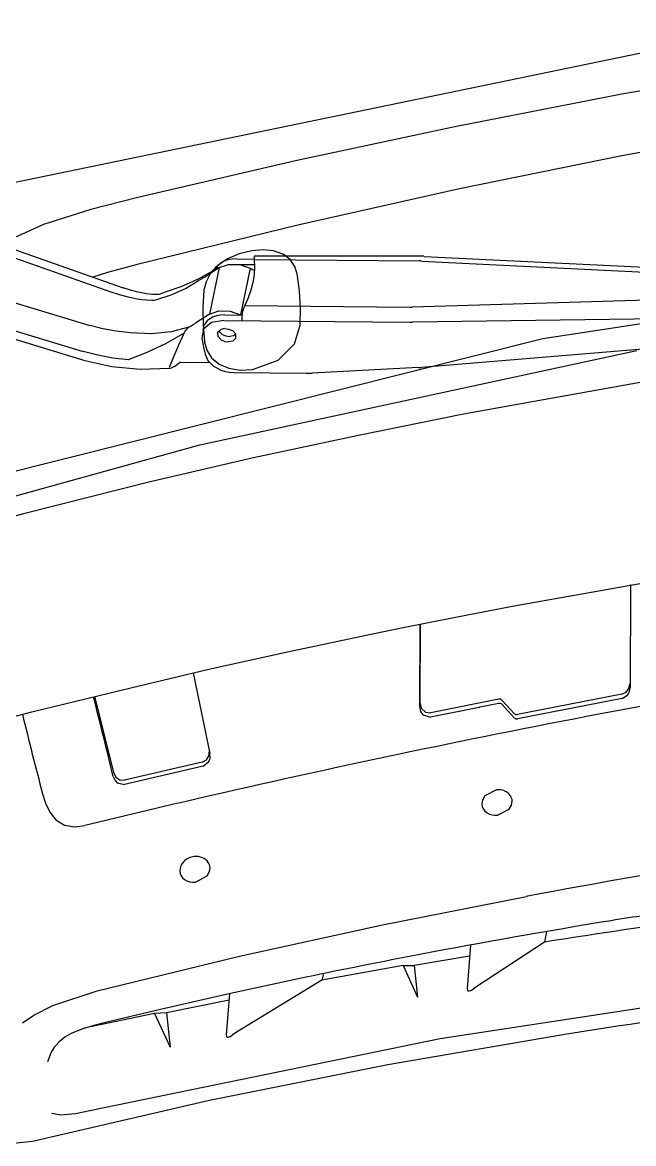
# Model space of a CAD drawing. Header units: millimetres. Extents: x 793 to 3159, y 750 to 2095.
# Drawn here: x 1316.6403 to 1316.8001, y 993.1401 to 993.4334 of the extents above; entities that cross this region are included whole.
import ezdxf

# ---------------------------------------------------------------- set-up
doc = ezdxf.new("R2010")
doc.units = ezdxf.units.MM
doc.linetypes.add('XR-CASETA$0$CONTINUA', pattern=[0])
doc.layers.add('XR-CASETA$0$A-AUTOS', color=8, linetype='Continuous')

# ---------------------------------------------------------------- blocks, each defined once
blk = doc.blocks.new('XR-CASETA$0$A$C75246685')
for p, q in [((-5.326386812571968, -0.3227835784713022), (-5.296047452571997, -0.5312189484710927)), ((-5.317773532572005, -0.56216834847109), (-5.311905612572104, -0.4562171184711872)), ((-5.316554052572087, -0.5627799184710796), (-5.310686132571959, -0.4568288384711821)), ((-5.296829322572079, -0.4570642784711652), (-5.288711032571995, -0.5629950684711105)), ((-5.352784212571918, -0.4581517784712048), (-5.343738492572015, -0.5103044884711211)), ((-5.307074982572089, -0.4575987984711958), (-5.304535922571971, -0.5653726884711148)), ((-5.30141916257196, -0.4574997684711946), (-5.300577182572055, -0.5653038784710988)), ((-5.368278592571982, -0.4608310684712081), (-5.35986459257208, -0.5102527584711254)), ((-5.334205722571936, -0.6868663784709668), (-5.378398832572088, -0.4667755884711653)), ((-5.113122342572182, -0.5591568684710922), (-5.126207672572148, -0.4704196884711962)), ((-5.288009742572171, -0.485634988471162), (-5.276433202572093, -0.5520600084711021)), ((-5.226252532572174, -0.5391020884710827), (-5.234516082572213, -0.4910558284711613)), ((-5.268789152572139, -0.6210393484710437), (-5.292830602572052, -0.5067145484711375)), ((-5.35986459257208, -0.5102527584711254), (-5.351592502572088, -0.5539391284711144)), ((-5.231595862572135, -0.5087181784711277), (-5.204577122572231, -0.5089812384711366)), ((-5.204418432572197, -0.5093219684711415), (-5.20567361257224, -0.5090633384711225)), ((-5.203713172572066, -0.5091046884711261), (-5.204576812572099, -0.5089810884711313)), ((-5.203431182572217, -0.5100311984711255), (-5.204418432572197, -0.5093219684711415)), ((-5.202749422572082, -0.5095574184711325), (-5.203713172572066, -0.5091046884711261)), ((-5.202908422572249, -0.5111012984711181), (-5.203431182572217, -0.5100311984711255)), ((-5.201791172572143, -0.5110175284711147), (-5.202749422572082, -0.5095574184711325)), ((-5.343738492572015, -0.5103044884711211), (-5.335385222571971, -0.5527844984710839)), ((-5.202908422572249, -0.5111012984711181), (-5.197778112572109, -0.5384484084711119)), ((-5.201791172572143, -0.5110175284711147), (-5.196635832572269, -0.5384789284711076)), ((-5.114134612572228, -0.5260094384711067), (-5.106373992572231, -0.5728697884710812)), ((-5.296047452571997, -0.5312189484710927), (-5.24576578257222, -0.7360999284709067)), ((-5.140984892572192, -0.5311594384711213), (-5.138224272572301, -0.5317227884711145)), ((-5.138224582572207, -0.5317227884711145), (-5.126550692572322, -0.5497183984711285)), ((-5.14298349257217, -0.5740155784710907), (-5.150203952572268, -0.5363971684710976)), ((-5.22549631257209, -0.543198468471104), (-5.226252532572174, -0.5391020884710827)), ((-5.201510102572115, -0.5423946384711087), (-5.198091832572231, -0.5393062584711004)), ((-5.200405672572173, -0.5424236284710844), (-5.196953832572149, -0.5393363184711291)), ((-5.174108062572144, -0.5401015384711343), (-5.175138032572135, -0.5399475784711001)), ((-5.173003022572288, -0.540746838471108), (-5.174108062572144, -0.5401015384711343)), ((-5.171489652572176, -0.5437863884710908), (-5.173003022572288, -0.540746838471108)), ((-5.224732762572216, -0.5472934684711106), (-5.22549631257209, -0.543198468471104)), ((-5.201814972572151, -0.543255378471116), (-5.198318882572153, -0.5610443884711174)), ((-5.200713902572146, -0.543284528471105), (-5.199733062572136, -0.548285288471078)), ((-5.178116552572078, -0.544065928471099), (-5.176591892572217, -0.5470841184710764)), ((-5.22396219257223, -0.5513870984711104), (-5.224732762572216, -0.5472934684711106)), ((-5.199696142572179, -0.5484735784711177), (-5.199732762572125, -0.5482863584710742)), ((-5.176591892572217, -0.5470841184710764), (-5.175466712572074, -0.5477350584710905)), ((-5.175466712572074, -0.5477350584710905), (-5.174408052572175, -0.5478929884710908)), ((-5.199696142572179, -0.5484737384710741), (-5.197205602572125, -0.5611395984711011)), ((-5.137558382572137, -0.5511102984711159), (-5.126178072572316, -0.5519866184710907)), ((-5.126550692572322, -0.5497173284710755), (-5.126045322572167, -0.5504231984711226)), ((-5.351592502572088, -0.5539391284711144), (-5.342941992572037, -0.5955965384710851)), ((-5.335385222571971, -0.5527844984710839), (-5.326159152572131, -0.5950830784710491)), ((-5.276433202572093, -0.5520600084711021), (-5.271053252572186, -0.5796074684710959)), ((-5.222274262572113, -0.5602123184711161), (-5.22396219257223, -0.5513870984711104)), ((-5.134683622572197, -0.5513317084711105), (-5.132304472572172, -0.5658180984711123)), ((-5.126178072572316, -0.5519867684710961), (-5.125797212572138, -0.5519312284710907)), ((-5.125797212572138, -0.5519310684710775), (-5.125711152572307, -0.5519072684711261)), ((-5.125711152572307, -0.5519072684711261), (-5.125604032572141, -0.5517717684711272)), ((-5.125604032572141, -0.5517717684711272), (-5.125595792572199, -0.551417458471093)), ((-5.095669652572155, -0.6471048684710184), (-5.113122342572182, -0.5591568684710922)), ((-5.317794592572113, -0.5628311884711082), (-5.317927642572045, -0.587134018471062)), ((-5.317790312572128, -0.5626195484710764), (-5.317794592572113, -0.5628311884711082)), ((-5.317783602572148, -0.5624083684710685), (-5.317790312572128, -0.5626195484710764)), ((-5.317774752572063, -0.5621982584711134), (-5.317783602572148, -0.5624083684710685)), ((-5.316563812572098, -0.5630200884710633), (-5.316570532571971, -0.5632312784710792)), ((-5.316554962572012, -0.5628098284711031), (-5.316563812572098, -0.5630200884710633)), ((-5.288693022572146, -0.5632440884710661), (-5.288711032571995, -0.5629949184711052)), ((-5.220559172572051, -0.5690329684710776), (-5.222274262572113, -0.5602123184711161)), ((-5.199622282572249, -0.5635767284710766), (-5.198546542572216, -0.5625163984711037)), ((-5.198546542572216, -0.5625163984711037), (-5.198318882572153, -0.5610443884711174)), ((-5.197856232572235, -0.5631709984710654), (-5.197205602572125, -0.5611394484710956)), ((-5.317246802571958, -0.6065351084710358), (-5.316575102572074, -0.563442908471103)), ((-5.316570532571971, -0.5632312784710792), (-5.316575102572074, -0.5634427584710977)), ((-5.304533782572093, -0.5655860084711151), (-5.304535922571971, -0.5653728484710712)), ((-5.304535922571971, -0.5660108184710851), (-5.304533782572093, -0.5657985684710809)), ((-5.304533782572093, -0.5657985684710809), (-5.304533782572093, -0.5655860084711151)), ((-5.300577792571971, -0.5660581184710907), (-5.300575042572177, -0.5658075684711151)), ((-5.300574742572166, -0.5655559484710864), (-5.300577182572055, -0.5653038784710988)), ((-5.300575042572177, -0.5658075684711151), (-5.300574742572166, -0.5655559484710864)), ((-5.288678072571997, -0.563492808471068), (-5.288693022572146, -0.5632440884710661)), ((-5.288665562572191, -0.5637409184710976), (-5.288678072571997, -0.563492808471068)), ((-5.288665562572191, -0.5637409184710976), (-5.28739908257205, -0.5915727984710486)), ((-5.221571142572087, -0.5638457484710955), (-5.200105992572047, -0.5640558584711073)), ((-5.221570532572172, -0.5637674684710703), (-5.201195472572066, -0.5639624784710975)), ((-5.201195162572162, -0.5639626284711028), (-5.199622282572249, -0.5635767284710766)), ((-5.200105992572047, -0.5640555484710889), (-5.198739722572213, -0.5637819584710826)), ((-5.198739722572213, -0.5637819584710826), (-5.197856232572235, -0.5631709984710654)), ((-5.132313932572174, -0.5687204684710708), (-5.123973792572201, -0.5650243384710905)), ((-5.132313932572174, -0.5687204684710708), (-5.132304472572172, -0.5658177884710938)), ((-5.132304472572172, -0.5658183984710661), (-5.123973792572201, -0.5650247884711064)), ((-5.305207612571962, -0.6091033084710205), (-5.304536222571982, -0.5660109684710904)), ((-5.301334012572057, -0.6146272984710494), (-5.300577792571971, -0.5660584184711013)), ((-5.132313932572174, -0.5687207784710893), (-5.128598112572148, -0.5899593284710534)), ((-5.218808992572235, -0.5778461384710738), (-5.220559172572051, -0.5690329684710776)), ((-5.134994292572287, -0.6114665984710257), (-5.14298349257217, -0.5740155784710907)), ((-5.106373992572231, -0.5728697884710812), (-5.097333162572227, -0.6195056884710369)), ((-5.271053252572186, -0.5796074684710959), (-5.265300082572026, -0.6070789284710543)), ((-5.214559722572061, -0.5984500884710826), (-5.218808992572235, -0.5778461384710738)), ((-5.317927642572045, -0.587134018471062), (-5.318028052572003, -0.6017214184710439)), ((-5.287379552572133, -0.5921192084710754), (-5.28739908257205, -0.5915727984710486)), ((-5.28737131257219, -0.5926686784710853), (-5.287379552572133, -0.5921192084710754)), ((-5.130321442572154, -0.5895508584710853), (-5.128598422572281, -0.5899593284710534)), ((-5.128598422572281, -0.5899591784710481), (-5.12118906257217, -0.6023383284710633)), ((-5.326159152572131, -0.5950830784710491), (-5.316045932572137, -0.6371784184709953)), ((-5.308930762572003, -0.5947701184710752), (-5.313350922572112, -0.5953188284710507)), ((-5.304455352572063, -0.5945490184710422), (-5.308930762572003, -0.5947701184710752)), ((-5.299934782571995, -0.5946607184710331), (-5.304455352572063, -0.5945490184710422)), ((-5.295116672572135, -0.5961949884710691), (-5.299934782571995, -0.5946607184710331)), ((-5.287666722571998, -0.611968308471063), (-5.287374362571995, -0.5932211984710705)), ((-5.287374362571995, -0.5932208984710599), (-5.28737131257219, -0.5926686784710853)), ((-5.129412022572182, -0.5940721884710741), (-5.125277502572203, -0.6138820584710345)), ((-5.342941992572037, -0.5955965384710851), (-5.333538602572048, -0.6372417384710332)), ((-5.31712930257197, -0.5971437784710645), (-5.318560882572113, -0.5990856084710288)), ((-5.317999662572105, -0.5981583384710519), (-5.318195892572134, -0.598450698471055)), ((-5.31535074257215, -0.5959319284710602), (-5.31712930257197, -0.5971437784710645)), ((-5.313350922572112, -0.5953188284710507), (-5.31535074257215, -0.5959319284710602)), ((-5.290859472572151, -0.60042563847108), (-5.295116672572135, -0.5961949884710691)), ((-5.318560882572113, -0.5990856084710288), (-5.319403782572066, -0.601479108471068)), ((-5.318560882572113, -0.5990856084710288), (-5.319403782572066, -0.601479108471068)), ((-5.318382972572066, -0.5987596884710626), (-5.318560882572113, -0.5990856084710288)), ((-5.318195892572134, -0.598450698471055), (-5.318382972572066, -0.5987596884710626)), ((-5.288414402572129, -0.6071997784710277), (-5.290859472572151, -0.60042563847108)), ((-5.210098972572153, -0.6190091684710239), (-5.214559722572061, -0.5984500884710826)), ((-5.319403782572066, -0.601479108471068), (-5.319693702571953, -0.6042186684710771)), ((-5.319403782572066, -0.601479108471068), (-5.319693702571953, -0.6042186684710771)), ((-5.318028052572003, -0.6017214184710439), (-5.318096102571985, -0.6065933984710626)), ((-5.12118906257217, -0.6023383284710633), (-5.11494028257232, -0.6126471684710566)), ((-5.319693702571953, -0.6042186684710771), (-5.31946542257208, -0.6072009984710292)), ((-5.319693702571953, -0.6042186684710771), (-5.31946542257208, -0.6072009984710292)), ((-5.318096402571995, -0.606592628471077), (-5.318100982571991, -0.6065958384710655)), ((-5.318100982571991, -0.6065958384710655), (-5.318097632571948, -0.6065979684710499)), ((-5.318097632571948, -0.6065979684710499), (-5.318086332572079, -0.6065988884710407)), ((-5.318086332572079, -0.6065988884710407), (-5.318067722571982, -0.6065988884710407)), ((-5.318067722571982, -0.6065988884710407), (-5.318041172571952, -0.6065979684710499)), ((-5.318041172571952, -0.6065979684710499), (-5.318006992572122, -0.6065959884710708)), ((-5.318006992572122, -0.6065959884710708), (-5.317965182572038, -0.606593088471044)), ((-5.317965182572038, -0.606593088471044), (-5.317916052572058, -0.6065894284710396)), ((-5.317916052572058, -0.6065894284710396), (-5.317743012572123, -0.6065759984710724)), ((-5.317743012572123, -0.6065759984710724), (-5.31751840257209, -0.6065582984710716)), ((-5.31751840257209, -0.6065582984710716), (-5.317246802571958, -0.6065349584710304)), ((-5.317385962572075, -0.6112033784710605), (-5.317313322571977, -0.6065412084710431)), ((-5.317246802571958, -0.6065349584710304), (-5.315250032571952, -0.6064673584710647)), ((-5.315938202572057, -0.6105452684710428), (-5.315874422572164, -0.6064668984710408)), ((-5.315250032571952, -0.6064673584710647), (-5.313235262571993, -0.6065999584710369)), ((-5.314729712572102, -0.607240978471026), (-5.31454782257208, -0.6068749184710498)), ((-5.31454782257208, -0.6068749184710498), (-5.314376012572096, -0.6065004684710688)), ((-5.313235262571993, -0.6065999584710369), (-5.311213172572137, -0.6069318384710698)), ((-5.311213172572137, -0.6069318384710698), (-5.309194732572108, -0.6074620784710589)), ((-5.31946542257208, -0.6072009984710292), (-5.31869547257213, -0.6105078884710622)), ((-5.31946542257208, -0.6072009984710292), (-5.318708592572079, -0.6104795084710588)), ((-5.315906462572115, -0.6103667384710719), (-5.314921052572003, -0.6075978784710685)), ((-5.314921052572003, -0.6075978784710685), (-5.314729712572102, -0.607240978471026)), ((-5.314921052572003, -0.6075980384710249), (-5.302738132572017, -0.6101970584710728)), ((-5.309194732572108, -0.6074620784710589), (-5.30718942257215, -0.6081868684710515)), ((-5.30718942257215, -0.6081868684710515), (-5.305207612571962, -0.6091030084710667)), ((-5.305207612571962, -0.6091030084710667), (-5.305057462572108, -0.609177778471036)), ((-5.305057462572108, -0.609177778471036), (-5.304897552572015, -0.6092505584710749)), ((-5.304897552572015, -0.6092505584710749), (-5.304729402571978, -0.6093210584710675)), ((-5.304729402571978, -0.6093210584710675), (-5.304553012572, -0.6093895684710731)), ((-5.304553012572, -0.6093895684710731), (-5.304369902572148, -0.6094554884710705)), ((-5.304369902572148, -0.6094554884710705), (-5.304181302572147, -0.60951911847107)), ((-5.304181302572147, -0.60951911847107), (-5.30363321257198, -0.6096770484710703)), ((-5.30363321257198, -0.6096770484710703), (-5.303068022572119, -0.6097998784710228)), ((-5.303068022572119, -0.6097998784710228), (-5.3025065025721, -0.6098807484710563)), ((-5.302767122572163, -0.6143216684710353), (-5.302697542571991, -0.6098583184710549)), ((-5.3025065025721, -0.6098807484710563), (-5.302348722571991, -0.6098947884710526)), ((-5.302348722571991, -0.6098947884710526), (-5.302195222572095, -0.609904858471026)), ((-5.302195222572095, -0.609904858471026), (-5.302045992572062, -0.6099108084710281)), ((-5.302045992572062, -0.6099108084710281), (-5.301900122571964, -0.6099123384710481)), ((-5.301900122571964, -0.6099123384710481), (-5.301758822571969, -0.6099094384710213)), ((-5.301758822571969, -0.6099094384710213), (-5.301622412572099, -0.6099021084710614)), ((-5.301622412572099, -0.6099021084710614), (-5.301574192572047, -0.609898448471057)), ((-5.301574192572047, -0.609898448471057), (-5.301526892572042, -0.6098941784710235)), ((-5.301526892572042, -0.6098941784710235), (-5.301480192572057, -0.6098891384710612)), ((-5.301480192572057, -0.6098891384710612), (-5.301434422572015, -0.6098836484710262)), ((-5.301434422572015, -0.6098836484710262), (-5.301389562572126, -0.6098776984710242)), ((-5.301389562572126, -0.6098776984710242), (-5.301345612572163, -0.6098709784710366)), ((-5.301345612572163, -0.6098709784710366), (-5.301302282572009, -0.6098636584710277)), ((-5.301302282572009, -0.6098636584710277), (-5.30126016257202, -0.6098558784710519)), ((-5.288314912571991, -0.6104331184710361), (-5.288414402572129, -0.6071997784710277)), ((-5.265300082572026, -0.6070789284710543), (-5.259121192572024, -0.6344579284710506)), ((-5.318708592572079, -0.6104795084710588), (-5.317436612572123, -0.6135207284710589)), ((-5.31869547257213, -0.6105078884710622), (-5.317445472572103, -0.613501508471046)), ((-5.317386262572085, -0.6112038384710275), (-5.317332242571979, -0.6123454984710577)), ((-5.317331942571968, -0.6123445884710179), (-5.317135712571939, -0.6134241484710686)), ((-5.315980322572044, -0.6132779684710671), (-5.315906462572115, -0.6103667384710719)), ((-5.303724462572176, -0.6129650084710363), (-5.302738132572017, -0.6101969084710674)), ((-5.302738132572017, -0.6101969084710674), (-5.302733552572022, -0.6101886684710678)), ((-5.302733552572022, -0.6101886684710678), (-5.302728972572027, -0.6101804284710682)), ((-5.302728972572027, -0.6101804284710682), (-5.302724402572153, -0.6101721884710685)), ((-5.302724402572153, -0.6101721884710685), (-5.302719822572158, -0.6101639484710688)), ((-5.302719822572158, -0.6101639484710688), (-5.302715242572162, -0.6101557084710691)), ((-5.302715242572162, -0.6101557084710691), (-5.302710662572167, -0.6101474684710695)), ((-5.302710662572167, -0.6101474684710695), (-5.302706392572076, -0.6101392284710699)), ((-5.302706392572076, -0.6101392284710699), (-5.302701812572082, -0.6101309884710702)), ((-5.299058322572021, -0.6133646384710403), (-5.298634742572061, -0.6123766284710257)), ((-5.297689002572155, -0.611514198471042), (-5.298634742572061, -0.612376778471031)), ((-5.296696872572169, -0.6114913184710247), (-5.297689002572155, -0.611514198471042)), ((-5.297678012571963, -0.6115093184710361), (-5.297543122572164, -0.6116754884710361)), ((-5.297543122572164, -0.6116754884710361), (-5.297421362571981, -0.6118694284710671)), ((-5.297421362571981, -0.6118694284710671), (-5.297313932572137, -0.6120911384710724)), ((-5.297313632572127, -0.6120912884710208), (-5.29712045257213, -0.6130490884710583)), ((-5.295917452572097, -0.612311018471047), (-5.296696872572169, -0.6114913184710247)), ((-5.295917452572097, -0.6123113184710576), (-5.295691012572092, -0.613284378471036)), ((-5.288845612572118, -0.6133716584710385), (-5.288314912571991, -0.6104331184710361)), ((-5.287756742572014, -0.613137888471016), (-5.287666722571998, -0.6119684584710683)), ((-5.126181432572253, -0.6487158884710027), (-5.134994292572287, -0.6114665984710257)), ((-5.114940582572331, -0.6126454884710313), (-5.114378752572179, -0.6134957084710493)), ((-5.317445472572103, -0.613501508471046), (-5.31570932257216, -0.6160788684710213)), ((-5.317436612572123, -0.6135207284710589), (-5.315709012572028, -0.6160788684710213)), ((-5.317135412572156, -0.6134239884710553), (-5.316802462572127, -0.614408028471047)), ((-5.316802462572127, -0.6144077284710363), (-5.316186922572001, -0.6154779784710342)), ((-5.316186922572001, -0.6154779784710342), (-5.315420322572094, -0.6162816584710243)), ((-5.315126742572033, -0.6157242584710332), (-5.315980322572044, -0.6132779684710671)), ((-5.315127042572044, -0.6157250184710678), (-5.302944432571961, -0.6183232884710322)), ((-5.314348242572009, -0.6169650984710131), (-5.315126742572033, -0.6157242584710332)), ((-5.315126742572033, -0.6157242584710332), (-5.312185762572084, -0.6212337484710418)), ((-5.303798312571983, -0.6158759284710129), (-5.303724462572176, -0.6129650084710363)), ((-5.302767122572163, -0.6143222784710645), (-5.30271341257196, -0.6154627184710364)), ((-5.302713102572056, -0.615463028471055), (-5.302516882572148, -0.6165421284710249)), ((-5.301334012572057, -0.6146271484710439), (-5.300750822572012, -0.6178319484710358)), ((-5.299167272572162, -0.614451058471019), (-5.299058322572021, -0.6133650884710562)), ((-5.299167272572162, -0.6144507584710653), (-5.298940522572023, -0.6154236584710305)), ((-5.298940522572023, -0.6154236584710305), (-5.298161412572084, -0.6162433584710528)), ((-5.298275852572147, -0.6157254784710346), (-5.298612152571991, -0.6159195684710141)), ((-5.297953892572081, -0.6154364784710254), (-5.298275852572147, -0.6157254784710346)), ((-5.297656342572167, -0.6150522584710246), (-5.297953892572081, -0.6154364784710254)), ((-5.297656342572167, -0.6150522584710246), (-5.297242222571982, -0.61409995847103)), ((-5.297242222571982, -0.6141001084710354), (-5.29712045257213, -0.6130489284710451)), ((-5.297168982572088, -0.6162206184710329), (-5.296223242572182, -0.6153580484710517)), ((-5.296223242572182, -0.6153580484710517), (-5.295799652572099, -0.6143695784710701)), ((-5.295799962572004, -0.6143700384710371), (-5.29569070257196, -0.6132845284710414)), ((-5.289915862572001, -0.6158435784710435), (-5.288845612572118, -0.6133716584710385)), ((-5.289471532572065, -0.6174613184710154), (-5.288353672572043, -0.6154198384710697)), ((-5.288353672572043, -0.6154202984710367), (-5.287988072572147, -0.6143007584710461)), ((-5.287988072572147, -0.6143006084710408), (-5.287756742572014, -0.6131380384710213)), ((-5.125277502572203, -0.6138822184710478), (-5.12130746257219, -0.6318472984710013)), ((-5.125221042572206, -0.6141422184710166), (-5.114442232572287, -0.6150463084710225)), ((-5.123510222572236, -0.6142856584710615), (-5.120257052572128, -0.6306203384710046)), ((-5.114442542572191, -0.6150449284710647), (-5.114069002572137, -0.6149913784710463)), ((-5.114069002572137, -0.6149910684710278), (-5.113983252572211, -0.6149742884710179)), ((-5.113983252572211, -0.6149742884710179), (-5.113877962572246, -0.6148587784710174)), ((-5.113877962572246, -0.6148587784710174), (-5.113878572572161, -0.6145378884710624)), ((-5.31570932257216, -0.6160788684710213), (-5.313667082572123, -0.6179872884710278)), ((-5.315709012572028, -0.6160788684710213), (-5.315158172572069, -0.6166881484710132)), ((-5.315420322572094, -0.6162816584710243), (-5.314527982572031, -0.616796488471067)), ((-5.315158172572069, -0.6166881484710132), (-5.314594512571944, -0.6172347184710532)), ((-5.314594512571944, -0.6172347184710532), (-5.314019872571975, -0.6177211684710358)), ((-5.31356973257209, -0.6182059484710578), (-5.314348242572009, -0.6169650984710131)), ((-5.313667082572123, -0.6179872884710278), (-5.311473482572069, -0.6191850984710358)), ((-5.312790922572162, -0.6194467884710378), (-5.31356973257209, -0.6182059484710578)), ((-5.302944432571961, -0.6183225184710466), (-5.303798312571983, -0.6158759284710129)), ((-5.302944432571961, -0.6183225184710466), (-5.300609222572006, -0.6220450584710591)), ((-5.302516572572017, -0.6165421284710249), (-5.302183622571988, -0.6175258584710548)), ((-5.302183622571988, -0.6175258584710548), (-5.301277562572182, -0.6189511784710647)), ((-5.300750822572012, -0.6178319484710358), (-5.299053132572112, -0.6199304884710557)), ((-5.298161412572084, -0.6162433584710528), (-5.297168982572088, -0.6162206184710329)), ((-5.293566382572066, -0.6190849984710383), (-5.291567472572182, -0.6178391184710393)), ((-5.291567472572182, -0.6178391184710393), (-5.289915862572001, -0.6158435784710435)), ((-5.290856722572129, -0.6188071384710554), (-5.289471532572065, -0.6174613184710154)), ((-5.29045450257206, -0.6258710484710548), (-5.290338842572168, -0.6184087284710529)), ((-5.312452792572116, -0.6200034284710512), (-5.312790922572162, -0.6194467884710378)), ((-5.312127172572104, -0.6205753284710624), (-5.312452792572116, -0.6200034284710512)), ((-5.312185762572084, -0.6212337484710418), (-5.310172212571956, -0.6257605684710086)), ((-5.311813752571993, -0.6211621784710532), (-5.312127172572104, -0.6205753284710624)), ((-5.309750762571978, -0.6245972384710115), (-5.311813752571993, -0.6211621784710532)), ((-5.311473482572069, -0.6191850984710358), (-5.309249972572047, -0.6197408284710093)), ((-5.309249972572047, -0.6197408284710093), (-5.304711702572035, -0.6200974284710413)), ((-5.304711702572035, -0.6200974284710413), (-5.300226842571988, -0.6200301284710293)), ((-5.301277562572182, -0.6189511784710647), (-5.300095612572135, -0.6198360384710498)), ((-5.300226842571988, -0.6200301284710293), (-5.295790502572003, -0.6196546184710598)), ((-5.300095612572135, -0.6198360384710498), (-5.298706452571991, -0.6201196984710294)), ((-5.299053132572112, -0.6199304884710557), (-5.296695952572122, -0.6203607884710607)), ((-5.296695952572122, -0.6203607884710607), (-5.295305882572051, -0.6200804884710182)), ((-5.295790502572003, -0.6196546184710598), (-5.293566382572066, -0.6190849984710383)), ((-5.295305882572051, -0.6200804884710182), (-5.293908482571964, -0.6198299384710424)), ((-5.293908482571964, -0.6198299384710424), (-5.292523282572005, -0.6195479584710313)), ((-5.292523282572005, -0.6195479584710313), (-5.290856722572129, -0.6188071384710554)), ((-5.238313382572073, -0.7338504784709415), (-5.268789152572139, -0.6210393484710437)), ((-5.205378812572121, -0.6395104184710192), (-5.210098972572153, -0.6190091684710239)), ((-5.209164522572223, -0.623170698471057), (-5.188040562572155, -0.6188858784710476)), ((-5.187439062572252, -0.6191756384710346), (-5.188768402572236, -0.6190335784710613)), ((-5.186750582572245, -0.6188764184710465), (-5.188040562572155, -0.6188857184710344)), ((-5.186374912572205, -0.6198371084710459), (-5.187439062572252, -0.6191756384710346)), ((-5.18597482257212, -0.6191651084710373), (-5.186750582572245, -0.6188764184710465)), ((-5.18578500257206, -0.6209143784710421), (-5.186374912572205, -0.6198371084710459)), ((-5.184744662572144, -0.620717538471041), (-5.18597482257212, -0.6191651084710373)), ((-5.18578500257206, -0.6209148384710091), (-5.181206762572288, -0.6412406084710085)), ((-5.184744662572144, -0.6207173884710357), (-5.180110872572072, -0.6413077484710074)), ((-5.157174472572136, -0.6191948684710554), (-5.158186742572184, -0.6190495984710367)), ((-5.156069732572291, -0.6198162084710646), (-5.157174472572136, -0.6191948684710554)), ((-5.154474272572201, -0.6228757484710457), (-5.156069732572291, -0.6198162084710646)), ((-5.097333162572227, -0.6195056884710369), (-5.086891882572331, -0.6658374784709907)), ((-5.308060392571973, -0.628359748471013), (-5.309750762571978, -0.6245972384710115)), ((-5.300270782572056, -0.6226016984710157), (-5.300609222572006, -0.6220448984710459)), ((-5.299944852572139, -0.6231737484710324), (-5.300270782572056, -0.6226016984710157)), ((-5.299631742572159, -0.6237607584710361), (-5.299944852572139, -0.6231737484710324)), ((-5.299108062572144, -0.6242732984710245), (-5.299632052572063, -0.6237607584710361)), ((-5.299631742572159, -0.6237607584710361), (-5.298386022572117, -0.6283650884710426)), ((-5.298562102571963, -0.624697338471009), (-5.299108062572144, -0.6242732984710245)), ((-5.310172212571956, -0.6257605684710086), (-5.308838902572119, -0.6298914284710407)), ((-5.298026822572068, -0.6250076984710234), (-5.298562102571963, -0.624697338471009)), ((-5.295041292572137, -0.6263782484710135), (-5.298026822572068, -0.6250076984710234)), ((-5.298026522572059, -0.6250075484710181), (-5.295301612571961, -0.6299018084710326)), ((-5.292089942572034, -0.6276509784710527), (-5.295041292572137, -0.6263782484710135)), ((-5.29045450257206, -0.6258704384710257), (-5.289823702572106, -0.6268884984710043)), ((-5.28964090257216, -0.6271878784710055), (-5.289823702572106, -0.6268884984710043)), ((-5.289452302572158, -0.6274883184710518), (-5.28964090257216, -0.6271878784710055)), ((-5.289264922571988, -0.6277869384710187), (-5.289452302572158, -0.6274883184710518)), ((-5.308838902572119, -0.6298914284710407), (-5.308182772571967, -0.631526718471008)), ((-5.306773162572084, -0.6323813584710081), (-5.308060392571973, -0.628359748471013)), ((-5.298386022572117, -0.6283650884710426), (-5.29791788257205, -0.6335503384709967)), ((-5.295301612571961, -0.6299018084710326), (-5.293036592572093, -0.6348117784710042)), ((-5.289170622571987, -0.628838568471025), (-5.292089942572034, -0.6276509784710527)), ((-5.289048252572115, -0.6281850384710026), (-5.289264922571988, -0.6277869384710187)), ((-5.288906342571977, -0.6285681884710073), (-5.289048252572115, -0.6281850384710026)), ((-5.288935032572113, -0.6288240784710127), (-5.288906342571977, -0.6285681884710073)), ((-5.288700652572174, -0.636517558471013), (-5.288919772572057, -0.6288384184710197)), ((-5.120257052572128, -0.6306204984710178), (-5.111317842572248, -0.6297449484710285)), ((-5.120166412572302, -0.6337590784710017), (-5.111317842572248, -0.62974463847101)), ((-5.308176972572141, -0.6331807684710214), (-5.30840067257202, -0.634828568471022)), ((-5.308182772571967, -0.631526718471008), (-5.308176972572141, -0.6331807684710214)), ((-5.306787202572081, -0.6347016084710333), (-5.306742952572108, -0.6334238384710318)), ((-5.306772862572074, -0.6323900584710316), (-5.306773162572084, -0.6323813584710081)), ((-5.306772252572159, -0.6323987584709982), (-5.306772862572074, -0.6323900584710316)), ((-5.306771942572027, -0.6324072984710086), (-5.306772252572159, -0.6323987584709982)), ((-5.306771332572112, -0.6324159984710321), (-5.306771942572027, -0.6324072984710086)), ((-5.306771032572099, -0.6324246984709987), (-5.306771332572112, -0.6324159984710321)), ((-5.306770422571958, -0.6324333884710143), (-5.306771032572099, -0.6324246984709987)), ((-5.306770112572052, -0.6324420884710378), (-5.306770422571958, -0.6324333884710143)), ((-5.306769502572137, -0.6324506384709992), (-5.306770112572052, -0.6324420884710378)), ((-5.306757902572031, -0.6327739684710139), (-5.306769502572137, -0.6324506384709992)), ((-5.306749052572171, -0.6330982184710195), (-5.306757902572031, -0.6327739684710139)), ((-5.306742952572108, -0.6334238384710318), (-5.306749052572171, -0.6330982184710195)), ((-5.12130746257219, -0.6318471484710529), (-5.117875762572225, -0.6466356584710127)), ((-5.120257052572128, -0.6306203384710046), (-5.120166412572302, -0.6337589184710453)), ((-5.30840067257202, -0.634828568471022), (-5.308833712571982, -0.6369025384710483)), ((-5.307140902572086, -0.637234268471019), (-5.306920262572134, -0.6359735784710381)), ((-5.306920262572134, -0.6359735784710381), (-5.306787202572081, -0.6347016084710333)), ((-5.29791788257205, -0.6335503384709967), (-5.298244422572112, -0.6391324584710389)), ((-5.293036592572093, -0.6348117784710042), (-5.291193022571973, -0.6396257784710145)), ((-5.259121192572024, -0.6344579284710506), (-5.251075232572133, -0.6672180884710031)), ((-5.120166412572302, -0.6337589184710453), (-5.116403292572271, -0.6521642284709799)), ((-5.333538602572048, -0.6372417384710332), (-5.330533232572066, -0.6492150084710318)), ((-5.316045932572137, -0.6371784184709953), (-5.315056852571955, -0.6410321784710219)), ((-5.309369292572113, -0.638913798471009), (-5.310004672572063, -0.6408545684710419)), ((-5.308833712571982, -0.6369025384710483), (-5.309369292572113, -0.638913798471009)), ((-5.307636512572003, -0.6396071584710228), (-5.307140902572086, -0.637234268471019)), ((-5.298244422572112, -0.6391324584710389), (-5.298655492572038, -0.6427501684709968)), ((-5.289419042572148, -0.6439662884710345), (-5.288700652572174, -0.636517558471013)), ((-5.325722752572005, -0.6845127084709759), (-5.310004672572063, -0.6408548684709956)), ((-5.315056852571955, -0.6410321784710219), (-5.314007662571953, -0.644922098471028)), ((-5.308976232572035, -0.64412879847103), (-5.308249302572107, -0.6419086384709943)), ((-5.308249302572107, -0.6419086384709943), (-5.307636512572003, -0.6396071584710228)), ((-5.291193022571973, -0.6396257784710145), (-5.291653842572145, -0.6436817084710073)), ((-5.199222812572202, -0.6653938984710237), (-5.205378812572121, -0.6395104184710192)), ((-5.181298002572134, -0.6425023584710347), (-5.181206452572155, -0.6412406084710085)), ((-5.180531402572228, -0.6431561984710186), (-5.180110872572072, -0.641307598471002)), ((-5.324692782572014, -0.6877893784709671), (-5.308976232572035, -0.6441292484709891)), ((-5.314007662571953, -0.644922098471028), (-5.312861722572165, -0.6487903584710182)), ((-5.298655492572038, -0.6427501684709968), (-5.299312842572022, -0.6462549584710189)), ((-5.291653842572145, -0.6436817084710073), (-5.29239084257199, -0.6476111584709942)), ((-5.291055392572047, -0.6509735784710245), (-5.289419042572148, -0.6439662884710345)), ((-5.203149812572177, -0.6489452284710353), (-5.183299652572145, -0.6441542784710066)), ((-5.183299652572145, -0.644153968470988), (-5.182049652572118, -0.6435404184710194)), ((-5.18222116257209, -0.6442200384709907), (-5.181120092572086, -0.6437358784710057)), ((-5.182049652572118, -0.6435404184710194), (-5.181298002572134, -0.6425023584710347)), ((-5.181120092572086, -0.6437358784710057), (-5.180531402572228, -0.6431561984710186)), ((-5.299312842572022, -0.6462549584710189), (-5.300210972572017, -0.649617688471011)), ((-5.29239084257199, -0.6476111584709942), (-5.293397922572125, -0.651380838470999)), ((-5.117875762572225, -0.6466355084710074), (-5.117128692572237, -0.6496289784709859)), ((-5.094123932572188, -0.6545644384709988), (-5.095669652572155, -0.6471048684710184)), ((-5.330533232572066, -0.6492150084710318), (-5.326648652572088, -0.6615479284709807)), ((-5.314486182572068, -0.6957027384709421), (-5.300210972572017, -0.6496185984709939)), ((-5.305358672571969, -0.6971475984709912), (-5.291055392572047, -0.6509740384709914)), ((-5.122427762572328, -0.6603818484710189), (-5.126181432572253, -0.6487158884710027)), ((-5.117128692572237, -0.6496289784709859), (-5.11626871257215, -0.6525813984710283)), ((-5.307673742572092, -0.6974658884709868), (-5.293398222572137, -0.6513814484710281)), ((-5.169090672572223, -0.6544432784710068), (-5.169439792572233, -0.6516715184710336)), ((-5.11626871257215, -0.6525813984710283), (-5.115151152572138, -0.6554119084709953)), ((-5.169535612572076, -0.6570085884710295), (-5.169090672572223, -0.6544432784710068)), ((-5.115151152572138, -0.6554119084709953), (-5.114107452572284, -0.6572478484710303)), ((-5.093796172572297, -0.6583858484709993), (-5.094123932572188, -0.6545644384709988)), ((-5.172971592572253, -0.6608701284709753), (-5.170974822572247, -0.6592981684709969)), ((-5.170974822572247, -0.6592978584709784), (-5.169535612572076, -0.6570085884710295)), ((-5.114107452572284, -0.6572478484710303), (-5.112824492572257, -0.6588397984710072)), ((-5.112824492572257, -0.6588397984710072), (-5.111324252572217, -0.6601181784709809)), ((-5.09421030257215, -0.660745918471008), (-5.093796172572297, -0.6583858484709993)), ((-5.326648652572088, -0.6615479284709807), (-5.321581212572142, -0.6730087984709883)), ((-5.177757972572066, -0.6627008784709858), (-5.175302222572213, -0.6619507584710221)), ((-5.175302222572213, -0.6619507584710221), (-5.172971592572253, -0.6608701284709753)), ((-5.119923492572184, -0.6653391184709961), (-5.122427762572328, -0.6603818484710189)), ((-5.111324252572217, -0.6601184784709915), (-5.110184722572171, -0.6608148884709806)), ((-5.110184722572171, -0.6608150484709939), (-5.109685152572296, -0.6610665084710093)), ((-5.109685152572296, -0.661066358471004), (-5.109550262572269, -0.6611292184710181)), ((-5.109518522572329, -0.6611444784710159), (-5.107686252572306, -0.6618230384709989)), ((-5.094213962572326, -0.6607692684710003), (-5.094183442572215, -0.6606632184710008)), ((-5.192728362572211, -0.6911865984709779), (-5.199222812572202, -0.6653938984710237)), ((-5.117936192572301, -0.6682947484709701), (-5.119923492572184, -0.6653391184709961)), ((-5.251075232572133, -0.6672180884710031), (-5.242329502572034, -0.6997981984709725)), ((-5.086891882572331, -0.6658374784709907), (-5.086335542572328, -0.6707961284709825))]:
    blk.add_line(p, q)
for centre, radius, start, end in [((-2.892081542574146, -0.1915785984714091), 2.247078859997956, 185.8342439999264, 188.5591580000211), ((-3.026804142574178, -0.1502425384714741), 2.158226619998037, 187.2619629999607, 190.3071900000665), ((-2.394969272574712, 0.0019538915284159), 2.850451349997407, 188.942444000166, 191.099441999936), ((-2.6729734225745, -0.1601505284714619), 2.493096469997732, 187.8699489999293, 188.57099899987), ((-5.019722082572228, -0.4926056584711489), 0.1258768499998855, 185.7768709999016, 189.9104459999059), ((-3.196315252573981, -0.207276228471386), 1.971454159998206, 188.9593049999119, 190.4335329999979), ((-5.198738192572249, -0.5385837484710976), 0.0009696199999991, 311.749465999962, 7.828307000089352), ((-5.197596832572231, -0.5386102984711272), 0.0009698799999991, 311.4606509995539, 7.576581000025039), ((-5.20093484257211, -0.5430826484710849), 0.0008968099999992, 130.5103300003096, 193.0526279999922), ((-5.199838352572101, -0.5431125584711083), 0.0008923499999992, 130.0788879995621, 193.0726929999076), ((-5.173893222572246, -0.5436281584710799), 0.0042459599999961, 157.2490080001785, 186.1425170000181), ((-5.174700412572178, -0.5431835184711247), 0.003330629999997, 124.4623640004111, 158.5965879997546), ((-5.175022372572244, -0.542671738471114), 0.0027266299999975, 92.504157999408, 124.9699779996114), ((-5.175457552572083, -0.5443125084711085), 0.0040029199999964, 326.0684280001342, 7.883941999982853), ((-2.498679752574503, -0.01969535847158), 2.744513239997504, 191.0726009999331, 193.3128660001641), ((-5.174527982572158, -0.54510215847111), 0.0027934599999975, 272.3908539998655, 328.7166479998772), ((-5.127664282572254, -0.5517537684711158), 0.0020954899999981, 9.500557999985233, 39.67987400029504), ((-3.372809842573929, -0.2387880684713934), 1.79217147999837, 190.4643550000279, 191.4340970000591), ((-5.11623697257221, -0.6150281484710547), 0.0024086199999978, 11.01734800005975, 38.80066699994472), ((-5.156991062572273, -0.6226670084710407), 0.0041622399999962, 156.4667049997834, 186.5037690000607), ((-5.157797332572158, -0.6222147284710502), 0.0032443699999971, 123.5497360001202, 158.440581999737), ((-5.158069552572101, -0.621772378471036), 0.0027252999999975, 92.32942199987431, 123.9726789997873), ((-5.156530552572235, -0.6226869884710311), 0.0046179299999958, 185.7746889999609, 223.9212950001031), ((-5.15833932257226, -0.6234616784710454), 0.0039091899999964, 324.4103700002096, 8.562135999969176), ((-5.157278532572149, -0.6233566984710422), 0.0036148099999967, 224.2983859999673, 268.7132869996964), ((-5.157471402572241, -0.6241957784710337), 0.0027776499999975, 272.4323809996431, 326.4576339999367), ((-4.774747102572632, -2.385156628469445), 1.787986449998373, 103.1724090002232, 103.8598939994717), ((-5.457744542571958, 0.4291585615279985), 1.127186659998974, 283.2899249994834, 284.3824459995706)]:
    blk.add_arc(centre, radius, start, end)

msp = doc.modelspace()

# ---------------------------------------------------------------- block references
at = {"layer": 'XR-CASETA$0$A-AUTOS', "color": 8, "linetype": 'XR-CASETA$0$CONTINUA', "ltscale": 0.5, "rotation": 270.3359986411695}
msp.add_blockref('XR-CASETA$0$A$C75246685', (1317.338627912188, 988.0578340315337, 289.1439441184484), dxfattribs=at)

doc.saveas('drawing.dxf')
